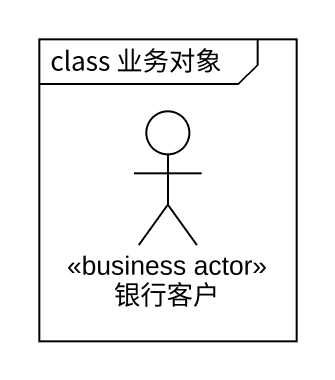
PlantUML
@startuml
mainframe class 业务对象
actor 银行客户 <<business actor>>
@enduml
